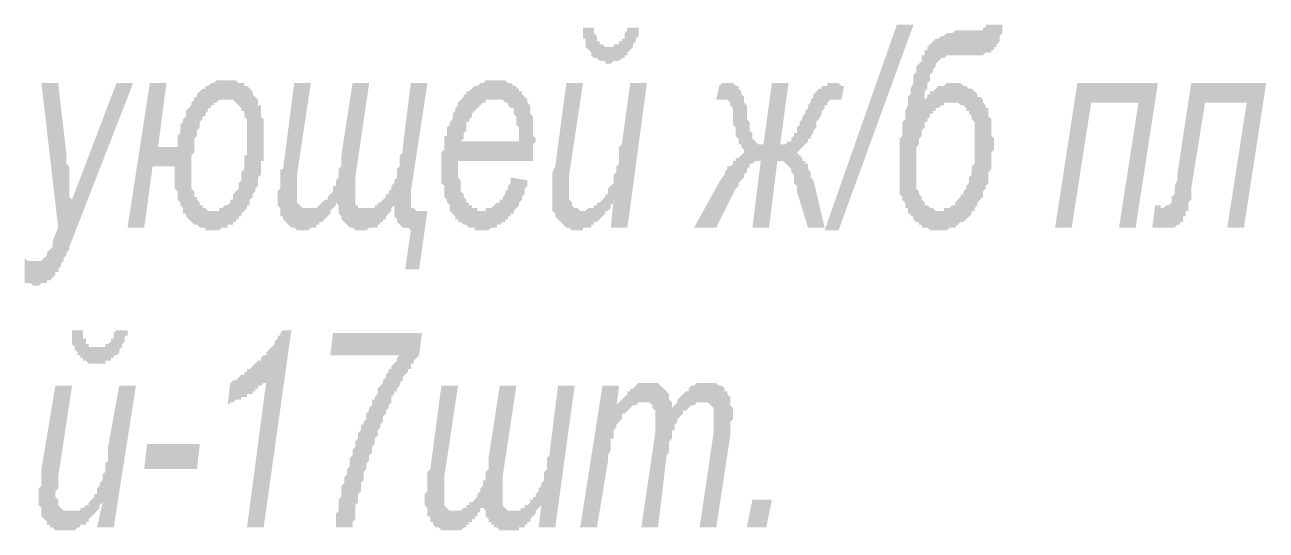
# Model space of a CAD drawing. Header units: millimetres. Extents: x 1372 to 666090, y 1285 to 31551.
# Drawn here: x 518735 to 520600, y 5129 to 5888 of the extents above; entities that cross this region are included whole.
import ezdxf

# ---------------------------------------------------------------- set-up
doc = ezdxf.new("R2010")
doc.units = ezdxf.units.MM
doc.layers.add('PDF _75-АЗ Штамп', color=7, linetype='Continuous')

msp = doc.modelspace()

# ---------------------------------------------------------------- hatches: boundary and pattern name
at = {"layer": 'PDF _75-АЗ Штамп', "transparency": 33554559}
h = msp.add_hatch(color=256, dxfattribs=at)
h.paths.add_polyline_path([(519619.6, 5625.5), (519619.6, 5621.3), (519615.4, 5617.2), (519615.4, 5613), (519611.3, 5608.8), (519607.1, 5608.8), (519607.1, 5604.6), (519602.9, 5600.5), (519602.9, 5600.5), (519598.7, 5596.3), (519598.7, 5596.3), (519594.6, 5592.1), (519590.4, 5592.1), (519590.4, 5588), (519586.2, 5588), (519586.2, 5583.8), (519582.1, 5583.8), (519582.1, 5583.8), (519577.9, 5583.8), (519573.7, 5583.8), (519573.7, 5579.6), (519569.5, 5579.6), (519569.5, 5579.6), (519565.4, 5579.6), (519565.4, 5579.6), (519561.2, 5579.6), (519557, 5579.6), (519557, 5579.6), (519552.9, 5583.8), (519548.7, 5583.8), (519548.7, 5583.8), (519544.5, 5588), (519544.5, 5588), (519540.4, 5592.1), (519540.4, 5592.1), (519536.2, 5596.3), (519536.2, 5596.3), (519532, 5600.5), (519532, 5604.6), (519527.8, 5608.8), (519527.8, 5613), (519527.8, 5613), (519527.8, 5617.2), (519527.8, 5621.3), (519527.8, 5625.5), (519527.8, 5629.7), (519527.8, 5633.8), (519527.8, 5633.8), (519527.8, 5638), (519527.8, 5642.2), (519527.8, 5646.4), (519527.8, 5650.5), (519527.8, 5654.7), (519527.8, 5658.9), (519527.8, 5663), (519527.8, 5667.2), (519532, 5675.5), (519532, 5675.5), (519548.7, 5800.7), (519573.7, 5800.7), (519552.9, 5663), (519552.9, 5658.9), (519552.9, 5654.7), (519552.9, 5650.5), (519552.9, 5646.4), (519552.9, 5642.2), (519552.9, 5638), (519552.9, 5638), (519552.9, 5629.7), (519552.9, 5625.5), (519552.9, 5625.5), (519557, 5621.3), (519557, 5617.2), (519557, 5617.2), (519561.2, 5613), (519561.2, 5613), (519565.4, 5613), (519565.4, 5613), (519569.5, 5608.8), (519573.7, 5608.8), (519573.7, 5608.8), (519577.9, 5608.8), (519582.1, 5613), (519582.1, 5613), (519586.2, 5613), (519590.4, 5613), (519590.4, 5617.2), (519594.6, 5617.2), (519594.6, 5621.3), (519598.7, 5621.3), (519602.9, 5625.5), (519602.9, 5625.5), (519607.1, 5629.7), (519607.1, 5633.8), (519611.3, 5633.8), (519611.3, 5638), (519611.3, 5642.2), (519615.4, 5646.4), (519615.4, 5646.4), (519619.6, 5650.5), (519619.6, 5654.7), (519619.6, 5658.9), (519619.6, 5663), (519623.8, 5667.2), (519623.8, 5667.2), (519623.8, 5671.4), (519623.8, 5675.5), (519623.8, 5675.5), (519627.9, 5679.7), (519627.9, 5683.9), (519627.9, 5688.1), (519627.9, 5692.2), (519627.9, 5696.4), (519627.9, 5704.7), (519632.1, 5708.9), (519644.6, 5800.7), (519669.7, 5800.7), (519640.5, 5583.8), (519615.4, 5583.8)], flags=0)
h.paths.add_polyline_path([(519573.7, 5884.1), (519590.4, 5884.1), (519590.4, 5879.9), (519590.4, 5875.8), (519594.6, 5871.6), (519594.6, 5867.4), (519594.6, 5863.3), (519598.7, 5863.3), (519598.7, 5859.1), (519602.9, 5859.1), (519602.9, 5859.1), (519607.1, 5854.9), (519611.3, 5854.9), (519611.3, 5854.9), (519615.4, 5854.9), (519619.6, 5854.9), (519619.6, 5859.1), (519623.8, 5859.1), (519627.9, 5859.1), (519627.9, 5863.3), (519632.1, 5863.3), (519632.1, 5867.4), (519636.3, 5867.4), (519636.3, 5871.6), (519636.3, 5875.8), (519640.5, 5879.9), (519640.5, 5884.1), (519640.5, 5884.1), (519657.1, 5884.1), (519657.1, 5879.9), (519657.1, 5875.8), (519657.1, 5871.6), (519653, 5867.4), (519653, 5863.3), (519653, 5863.3), (519648.8, 5859.1), (519648.8, 5854.9), (519644.6, 5850.7), (519644.6, 5850.7), (519640.5, 5846.6), (519640.5, 5846.6), (519640.5, 5842.4), (519636.3, 5842.4), (519636.3, 5838.2), (519632.1, 5838.2), (519627.9, 5834.1), (519627.9, 5834.1), (519623.8, 5834.1), (519619.6, 5834.1), (519619.6, 5834.1), (519615.4, 5829.9), (519611.3, 5829.9), (519611.3, 5829.9), (519607.1, 5829.9), (519607.1, 5834.1), (519602.9, 5834.1), (519598.7, 5834.1), (519598.7, 5834.1), (519594.6, 5838.2), (519590.4, 5838.2), (519590.4, 5838.2), (519586.2, 5842.4), (519586.2, 5846.6), (519586.2, 5846.6), (519582.1, 5850.7), (519582.1, 5850.7), (519577.9, 5854.9), (519577.9, 5859.1), (519577.9, 5863.3), (519577.9, 5867.4), (519573.7, 5867.4), (519573.7, 5871.6), (519573.7, 5875.8), (519573.7, 5884.1), (519573.7, 5884.1)], flags=0)
h = msp.add_hatch(color=256, dxfattribs=at)
h.paths.add_polyline_path([(520178.5, 5888.3), (520203.6, 5888.3), (520203.6, 5884.1), (520203.6, 5875.8), (520199.4, 5871.6), (520199.4, 5867.4), (520199.4, 5863.3), (520199.4, 5863.3), (520195.2, 5859.1), (520195.2, 5854.9), (520191.1, 5854.9), (520191.1, 5850.7), (520186.9, 5850.7), (520186.9, 5850.7), (520186.9, 5846.6), (520182.7, 5846.6), (520178.5, 5846.6), (520178.5, 5846.6), (520174.4, 5842.4), (520170.2, 5842.4), (520170.2, 5842.4), (520166, 5842.4), (520161.9, 5842.4), (520157.7, 5842.4), (520132.7, 5842.4), (520128.5, 5842.4), (520128.5, 5842.4), (520124.3, 5842.4), (520120.1, 5842.4), (520120.1, 5842.4), (520116, 5838.2), (520111.8, 5838.2), (520111.8, 5838.2), (520107.6, 5834.1), (520107.6, 5834.1), (520103.5, 5829.9), (520103.5, 5825.7), (520099.3, 5821.5), (520099.3, 5821.5), (520099.3, 5817.4), (520099.3, 5817.4), (520095.1, 5813.2), (520095.1, 5809), (520095.1, 5809), (520095.1, 5804.9), (520090.9, 5800.7), (520090.9, 5796.5), (520090.9, 5792.3), (520086.8, 5788.2), (520086.8, 5779.8), (520086.8, 5775.7), (520082.6, 5775.7), (520086.8, 5775.7), (520090.9, 5779.8), (520090.9, 5784), (520095.1, 5784), (520095.1, 5788.2), (520099.3, 5788.2), (520103.5, 5792.3), (520103.5, 5792.3), (520107.6, 5796.5), (520107.6, 5796.5), (520111.8, 5796.5), (520111.8, 5796.5), (520116, 5796.5), (520120.1, 5800.7), (520124.3, 5800.7), (520124.3, 5800.7), (520128.5, 5800.7), (520128.5, 5800.7), (520132.7, 5800.7), (520132.7, 5800.7), (520136.8, 5800.7), (520141, 5800.7), (520141, 5800.7), (520145.2, 5796.5), (520149.3, 5796.5), (520149.3, 5796.5), (520153.5, 5792.3), (520157.7, 5792.3), (520157.7, 5792.3), (520161.9, 5788.2), (520161.9, 5788.2), (520166, 5784), (520166, 5779.8), (520170.2, 5779.8), (520170.2, 5779.8), (520174.4, 5775.7), (520174.4, 5771.5), (520174.4, 5771.5), (520178.5, 5767.3), (520178.5, 5763.1), (520182.7, 5763.1), (520182.7, 5759), (520182.7, 5754.8), (520182.7, 5750.6), (520186.9, 5746.5), (520186.9, 5742.3), (520186.9, 5738.1), (520186.9, 5733.9), (520186.9, 5729.8), (520186.9, 5725.6), (520186.9, 5721.4), (520191.1, 5717.3), (520191.1, 5713.1), (520191.1, 5708.9), (520191.1, 5704.7), (520191.1, 5700.6), (520186.9, 5696.4), (520186.9, 5692.2), (520186.9, 5688.1), (520186.9, 5688.1), (520186.9, 5683.9), (520186.9, 5679.7), (520186.9, 5675.5), (520186.9, 5671.4), (520182.7, 5667.2), (520182.7, 5663), (520182.7, 5658.9), (520182.7, 5654.7), (520182.7, 5650.5), (520178.5, 5646.4), (520178.5, 5646.4), (520178.5, 5642.2), (520174.4, 5638), (520174.4, 5633.8), (520174.4, 5629.7), (520170.2, 5625.5), (520170.2, 5625.5), (520166, 5621.3), (520166, 5621.3), (520166, 5617.2), (520161.9, 5613), (520161.9, 5608.8), (520157.7, 5608.8), (520157.7, 5604.6), (520153.5, 5600.5), (520153.5, 5600.5), (520149.3, 5596.3), (520149.3, 5596.3), (520145.2, 5592.1), (520145.2, 5592.1), (520141, 5592.1), (520136.8, 5588), (520136.8, 5588), (520132.7, 5583.8), (520132.7, 5583.8), (520128.5, 5583.8), (520124.3, 5583.8), (520124.3, 5583.8), (520120.1, 5579.6), (520116, 5579.6), (520116, 5579.6), (520111.8, 5579.6), (520107.6, 5579.6), (520103.5, 5579.6), (520103.5, 5579.6), (520099.3, 5579.6), (520095.1, 5579.6), (520090.9, 5583.8), (520090.9, 5583.8), (520086.8, 5583.8), (520082.6, 5583.8), (520082.6, 5588), (520078.4, 5588), (520078.4, 5592.1), (520074.3, 5592.1), (520074.3, 5592.1), (520070.1, 5596.3), (520070.1, 5600.5), (520065.9, 5600.5), (520065.9, 5604.6), (520061.7, 5604.6), (520061.7, 5608.8), (520061.7, 5613), (520057.6, 5613), (520057.6, 5617.2), (520057.6, 5621.3), (520053.4, 5625.5), (520053.4, 5629.7), (520053.4, 5629.7), (520049.2, 5633.8), (520049.2, 5638), (520049.2, 5642.2), (520049.2, 5646.4), (520049.2, 5650.5), (520049.2, 5654.7), (520049.2, 5658.9), (520049.2, 5663), (520049.2, 5667.2), (520049.2, 5671.4), (520049.2, 5675.5), (520049.2, 5675.5), (520049.2, 5679.7), (520049.2, 5683.9), (520049.2, 5688.1), (520049.2, 5692.2), (520049.2, 5696.4), (520049.2, 5700.6), (520049.2, 5700.6), (520049.2, 5704.7), (520049.2, 5708.9), (520049.2, 5713.1), (520049.2, 5717.3), (520053.4, 5721.4), (520053.4, 5725.6), (520053.4, 5729.8), (520053.4, 5733.9), (520053.4, 5738.1), (520053.4, 5742.3), (520057.6, 5746.5), (520057.6, 5750.6), (520057.6, 5754.8), (520057.6, 5759), (520061.7, 5767.3), (520061.7, 5771.5), (520061.7, 5775.7), (520061.7, 5779.8), (520065.9, 5784), (520065.9, 5788.2), (520065.9, 5792.3), (520070.1, 5800.7), (520070.1, 5804.9), (520070.1, 5809), (520070.1, 5813.2), (520074.3, 5817.4), (520074.3, 5821.5), (520074.3, 5825.7), (520078.4, 5829.9), (520078.4, 5829.9), (520082.6, 5834.1), (520082.6, 5838.2), (520082.6, 5842.4), (520086.8, 5842.4), (520086.8, 5846.6), (520086.8, 5850.7), (520090.9, 5850.7), (520090.9, 5854.9), (520090.9, 5854.9), (520095.1, 5859.1), (520095.1, 5859.1), (520095.1, 5859.1), (520099.3, 5863.3), (520099.3, 5863.3), (520103.5, 5867.4), (520103.5, 5867.4), (520107.6, 5867.4), (520111.8, 5871.6), (520111.8, 5871.6), (520116, 5871.6), (520120.1, 5875.8), (520120.1, 5875.8), (520124.3, 5875.8), (520128.5, 5875.8), (520128.5, 5875.8), (520132.7, 5879.9), (520136.8, 5879.9), (520141, 5879.9), (520141, 5879.9), (520141, 5879.9), (520166, 5879.9), (520170.2, 5879.9), (520170.2, 5879.9), (520174.4, 5879.9), (520174.4, 5884.1), (520178.5, 5884.1), (520178.5, 5888.3)], flags=0)
h.paths.add_polyline_path([(520161.9, 5713.1), (520161.9, 5717.3), (520161.9, 5721.4), (520161.9, 5725.6), (520161.9, 5729.8), (520161.9, 5733.9), (520161.9, 5738.1), (520161.9, 5742.3), (520157.7, 5746.5), (520157.7, 5746.5), (520157.7, 5750.6), (520153.5, 5754.8), (520153.5, 5754.8), (520153.5, 5759), (520149.3, 5759), (520149.3, 5763.1), (520145.2, 5767.3), (520145.2, 5767.3), (520141, 5767.3), (520136.8, 5771.5), (520136.8, 5771.5), (520132.7, 5771.5), (520128.5, 5771.5), (520128.5, 5771.5), (520124.3, 5771.5), (520124.3, 5771.5), (520120.1, 5771.5), (520116, 5771.5), (520116, 5767.3), (520111.8, 5767.3), (520111.8, 5767.3), (520107.6, 5763.1), (520103.5, 5763.1), (520103.5, 5759), (520099.3, 5759), (520099.3, 5754.8), (520095.1, 5754.8), (520095.1, 5750.6), (520090.9, 5746.5), (520090.9, 5742.3), (520086.8, 5742.3), (520086.8, 5738.1), (520086.8, 5738.1), (520086.8, 5733.9), (520082.6, 5729.8), (520082.6, 5725.6), (520082.6, 5721.4), (520078.4, 5717.3), (520078.4, 5717.3), (520078.4, 5713.1), (520078.4, 5708.9), (520074.3, 5704.7), (520074.3, 5700.6), (520074.3, 5696.4), (520074.3, 5692.2), (520074.3, 5688.1), (520074.3, 5683.9), (520074.3, 5679.7), (520074.3, 5675.5), (520074.3, 5671.4), (520074.3, 5667.2), (520074.3, 5663), (520074.3, 5658.9), (520074.3, 5654.7), (520074.3, 5650.5), (520074.3, 5646.4), (520074.3, 5642.2), (520078.4, 5638), (520078.4, 5638), (520078.4, 5633.8), (520082.6, 5629.7), (520082.6, 5625.5), (520082.6, 5625.5), (520086.8, 5621.3), (520086.8, 5617.2), (520090.9, 5617.2), (520095.1, 5613), (520095.1, 5613), (520099.3, 5613), (520099.3, 5613), (520103.5, 5608.8), (520107.6, 5608.8), (520107.6, 5608.8), (520111.8, 5608.8), (520116, 5608.8), (520116, 5613), (520120.1, 5613), (520120.1, 5613), (520124.3, 5613), (520128.5, 5617.2), (520128.5, 5617.2), (520132.7, 5617.2), (520132.7, 5621.3), (520136.8, 5625.5), (520136.8, 5625.5), (520141, 5629.7), (520141, 5633.8), (520145.2, 5633.8), (520145.2, 5638), (520149.3, 5642.2), (520149.3, 5642.2), (520149.3, 5646.4), (520153.5, 5650.5), (520153.5, 5654.7), (520153.5, 5658.9), (520157.7, 5663), (520157.7, 5667.2), (520157.7, 5671.4), (520157.7, 5675.5), (520161.9, 5679.7), (520161.9, 5683.9), (520161.9, 5688.1), (520161.9, 5688.1), (520161.9, 5692.2), (520161.9, 5696.4), (520161.9, 5700.6), (520161.9, 5704.7), (520161.9, 5708.9), (520161.9, 5713.1)], flags=0)
for points in [[(518735.3, 5500.4), (518735.3, 5537.9), (518739.5, 5533.7), (518743.7, 5533.7), (518743.7, 5533.7), (518747.8, 5533.7), (518752, 5533.7), (518752, 5533.7), (518756.2, 5533.7), (518760.3, 5533.7), (518760.3, 5533.7), (518764.5, 5537.9), (518764.5, 5537.9), (518768.7, 5542.1), (518768.7, 5542.1), (518768.7, 5546.2), (518772.9, 5550.4), (518772.9, 5550.4), (518777, 5554.6), (518777, 5558.8), (518777, 5562.9), (518785.4, 5583.8), (518760.3, 5800.7), (518785.4, 5800.7), (518797.9, 5692.2), (518797.9, 5688.1), (518797.9, 5683.9), (518797.9, 5679.7), (518802.1, 5675.5), (518802.1, 5671.4), (518802.1, 5667.2), (518802.1, 5663), (518802.1, 5658.9), (518802.1, 5654.7), (518802.1, 5650.5), (518802.1, 5646.4), (518802.1, 5642.2), (518802.1, 5638), (518802.1, 5633.8), (518802.1, 5629.7), (518806.2, 5625.5), (518873, 5800.7), (518898, 5800.7), (518802.1, 5554.6), (518802.1, 5550.4), (518797.9, 5546.2), (518797.9, 5542.1), (518793.7, 5537.9), (518793.7, 5533.7), (518789.5, 5529.6), (518789.5, 5529.6), (518789.5, 5525.4), (518785.4, 5521.2), (518785.4, 5517), (518781.2, 5517), (518781.2, 5512.9), (518781.2, 5512.9), (518777, 5508.7), (518777, 5508.7), (518777, 5508.7), (518772.9, 5504.5), (518768.7, 5504.5), (518768.7, 5500.4), (518764.5, 5500.4), (518764.5, 5500.4), (518760.3, 5500.4), (518756.2, 5496.2), (518752, 5496.2), (518752, 5496.2), (518752, 5496.2), (518747.8, 5496.2), (518743.7, 5500.4), (518739.5, 5500.4), (518739.5, 5500.4), (518735.3, 5500.4), (518735.3, 5500.4)], [(519202.5, 5621.3), (519202.5, 5617.2), (519198.3, 5613), (519198.3, 5613), (519194.1, 5608.8), (519194.1, 5604.6), (519190, 5600.5), (519190, 5600.5), (519185.8, 5596.3), (519185.8, 5596.3), (519181.6, 5592.1), (519181.6, 5592.1), (519177.5, 5592.1), (519177.5, 5588), (519173.3, 5588), (519173.3, 5583.8), (519169.1, 5583.8), (519164.9, 5583.8), (519164.9, 5583.8), (519160.8, 5579.6), (519156.6, 5579.6), (519156.6, 5579.6), (519152.4, 5579.6), (519148.3, 5579.6), (519148.3, 5579.6), (519144.1, 5579.6), (519139.9, 5583.8), (519139.9, 5583.8), (519135.7, 5583.8), (519131.6, 5588), (519131.6, 5588), (519127.4, 5592.1), (519127.4, 5592.1), (519123.2, 5596.3), (519123.2, 5600.5), (519119.1, 5600.5), (519119.1, 5604.6), (519119.1, 5608.8), (519119.1, 5613), (519114.9, 5617.2), (519114.9, 5621.3), (519114.9, 5625.5), (519114.9, 5625.5), (519114.9, 5629.7), (519114.9, 5629.7), (519114.9, 5633.8), (519114.9, 5638), (519119.1, 5642.2), (519119.1, 5646.4), (519119.1, 5650.5), (519119.1, 5654.7), (519119.1, 5658.9), (519119.1, 5663), (519119.1, 5671.4), (519123.2, 5671.4), (519139.9, 5800.7), (519164.9, 5800.7), (519144.1, 5663), (519144.1, 5658.9), (519144.1, 5654.7), (519144.1, 5646.4), (519144.1, 5642.2), (519144.1, 5642.2), (519144.1, 5638), (519144.1, 5633.8), (519144.1, 5629.7), (519144.1, 5625.5), (519144.1, 5621.3), (519144.1, 5621.3), (519148.3, 5617.2), (519148.3, 5617.2), (519152.4, 5613), (519152.4, 5613), (519156.6, 5613), (519160.8, 5613), (519160.8, 5613), (519164.9, 5613), (519169.1, 5613), (519169.1, 5613), (519173.3, 5613), (519177.5, 5617.2), (519177.5, 5617.2), (519181.6, 5621.3), (519181.6, 5621.3), (519185.8, 5625.5), (519190, 5625.5), (519190, 5629.7), (519194.1, 5633.8), (519194.1, 5633.8), (519198.3, 5638), (519198.3, 5642.2), (519198.3, 5646.4), (519202.5, 5646.4), (519202.5, 5650.5), (519202.5, 5654.7), (519202.5, 5654.7), (519206.7, 5658.9), (519206.7, 5663), (519206.7, 5667.2), (519206.7, 5671.4), (519210.8, 5675.5), (519210.8, 5679.7), (519210.8, 5683.9), (519210.8, 5688.1), (519210.8, 5692.2), (519227.5, 5800.7), (519252.5, 5800.7), (519231.7, 5658.9), (519231.7, 5654.7), (519231.7, 5650.5), (519231.7, 5646.4), (519231.7, 5642.2), (519231.7, 5638), (519231.7, 5633.8), (519231.7, 5633.8), (519231.7, 5629.7), (519231.7, 5625.5), (519231.7, 5621.3), (519231.7, 5617.2), (519235.9, 5617.2), (519235.9, 5613), (519240, 5613), (519240, 5613), (519244.2, 5613), (519244.2, 5613), (519248.4, 5613), (519252.5, 5613), (519252.5, 5613), (519256.7, 5613), (519260.9, 5613), (519260.9, 5617.2), (519265.1, 5617.2), (519265.1, 5621.3), (519269.2, 5621.3), (519273.4, 5625.5), (519273.4, 5625.5), (519277.6, 5629.7), (519277.6, 5633.8), (519277.6, 5633.8), (519281.7, 5633.8), (519281.7, 5638), (519285.9, 5642.2), (519285.9, 5642.2), (519285.9, 5646.4), (519290.1, 5650.5), (519290.1, 5650.5), (519290.1, 5654.7), (519294.3, 5658.9), (519294.3, 5663), (519294.3, 5667.2), (519294.3, 5671.4), (519298.4, 5675.5), (519298.4, 5679.7), (519298.4, 5683.9), (519298.4, 5688.1), (519298.4, 5692.2), (519302.6, 5696.4), (519302.6, 5700.6), (519302.6, 5700.6), (519315.1, 5800.7), (519340.1, 5800.7), (519315.1, 5638), (519315.1, 5633.8), (519315.1, 5629.7), (519315.1, 5625.5), (519315.1, 5621.3), (519315.1, 5617.2), (519315.1, 5613), (519319.3, 5613), (519319.3, 5613), (519323.4, 5608.8), (519323.4, 5608.8), (519340.1, 5608.8), (519327.6, 5521.2), (519306.8, 5521.2), (519315.1, 5579.6), (519315.1, 5579.6), (519310.9, 5583.8), (519306.8, 5583.8), (519302.6, 5583.8), (519302.6, 5583.8), (519298.4, 5588), (519298.4, 5588), (519294.3, 5592.1), (519294.3, 5592.1), (519294.3, 5596.3), (519294.3, 5596.3), (519290.1, 5600.5), (519290.1, 5604.6), (519290.1, 5608.8), (519290.1, 5613), (519290.1, 5617.2), (519290.1, 5621.3), (519290.1, 5617.2), (519285.9, 5613), (519285.9, 5608.8), (519281.7, 5604.6), (519277.6, 5600.5), (519277.6, 5596.3), (519273.4, 5596.3), (519273.4, 5592.1), (519269.2, 5592.1), (519269.2, 5588), (519265.1, 5588), (519265.1, 5588), (519265.1, 5583.8), (519260.9, 5583.8), (519260.9, 5583.8), (519256.7, 5583.8), (519252.5, 5583.8), (519248.4, 5579.6), (519248.4, 5579.6), (519244.2, 5579.6), (519240, 5579.6), (519240, 5579.6), (519240, 5579.6), (519235.9, 5579.6), (519231.7, 5579.6), (519231.7, 5579.6), (519227.5, 5583.8), (519223.3, 5583.8), (519223.3, 5583.8), (519219.2, 5588), (519219.2, 5588), (519215, 5592.1), (519215, 5592.1), (519210.8, 5596.3), (519210.8, 5600.5), (519210.8, 5600.5), (519206.7, 5604.6), (519206.7, 5608.8), (519206.7, 5613), (519206.7, 5617.2), (519202.5, 5621.3), (519202.5, 5621.3)], [(519857.4, 5800.7), (519882.4, 5800.7), (519869.9, 5708.9), (519874, 5708.9), (519874, 5708.9), (519878.2, 5708.9), (519878.2, 5708.9), (519882.4, 5713.1), (519886.6, 5713.1), (519886.6, 5717.3), (519886.6, 5717.3), (519890.7, 5721.4), (519890.7, 5721.4), (519890.7, 5725.6), (519894.9, 5725.6), (519894.9, 5729.8), (519894.9, 5733.9), (519899.1, 5738.1), (519899.1, 5742.3), (519903.2, 5746.5), (519903.2, 5750.6), (519907.4, 5754.8), (519907.4, 5759), (519911.6, 5763.1), (519911.6, 5767.3), (519915.8, 5771.5), (519915.8, 5775.7), (519919.9, 5779.8), (519919.9, 5779.8), (519919.9, 5784), (519924.1, 5788.2), (519924.1, 5788.2), (519928.3, 5792.3), (519928.3, 5792.3), (519928.3, 5792.3), (519932.4, 5792.3), (519932.4, 5796.5), (519936.6, 5796.5), (519940.8, 5796.5), (519940.8, 5800.7), (519945, 5800.7), (519949.1, 5800.7), (519949.1, 5800.7), (519953.3, 5800.7), (519953.3, 5800.7), (519957.5, 5800.7), (519961.6, 5796.5), (519965.8, 5796.5), (519965.8, 5796.5), (519961.6, 5775.7), (519957.5, 5775.7), (519953.3, 5775.7), (519953.3, 5775.7), (519949.1, 5775.7), (519949.1, 5775.7), (519945, 5775.7), (519945, 5775.7), (519940.8, 5771.5), (519940.8, 5771.5), (519940.8, 5767.3), (519936.6, 5767.3), (519936.6, 5763.1), (519932.4, 5759), (519932.4, 5759), (519932.4, 5754.8), (519928.3, 5746.5), (519928.3, 5746.5), (519924.1, 5742.3), (519924.1, 5738.1), (519924.1, 5733.9), (519919.9, 5729.8), (519919.9, 5725.6), (519915.8, 5721.4), (519915.8, 5717.3), (519911.6, 5717.3), (519911.6, 5713.1), (519907.4, 5708.9), (519907.4, 5708.9), (519903.2, 5704.7), (519903.2, 5704.7), (519899.1, 5700.6), (519899.1, 5700.6), (519894.9, 5696.4), (519894.9, 5696.4), (519890.7, 5696.4), (519894.9, 5696.4), (519899.1, 5692.2), (519899.1, 5692.2), (519903.2, 5688.1), (519903.2, 5683.9), (519907.4, 5683.9), (519907.4, 5683.9), (519907.4, 5679.7), (519911.6, 5679.7), (519911.6, 5675.5), (519911.6, 5671.4), (519915.8, 5667.2), (519915.8, 5663), (519915.8, 5658.9), (519919.9, 5654.7), (519936.6, 5583.8), (519911.6, 5583.8), (519894.9, 5638), (519894.9, 5646.4), (519890.7, 5650.5), (519890.7, 5654.7), (519890.7, 5658.9), (519890.7, 5663), (519886.6, 5667.2), (519886.6, 5667.2), (519886.6, 5671.4), (519882.4, 5675.5), (519882.4, 5675.5), (519882.4, 5675.5), (519878.2, 5679.7), (519878.2, 5679.7), (519874, 5683.9), (519869.9, 5683.9), (519869.9, 5683.9), (519865.7, 5683.9), (519853.2, 5583.8), (519828.2, 5583.8), (519840.7, 5683.9), (519840.7, 5683.9), (519836.5, 5683.9), (519832.3, 5683.9), (519832.3, 5683.9), (519828.2, 5679.7), (519828.2, 5679.7), (519824, 5679.7), (519824, 5675.5), (519824, 5675.5), (519819.8, 5671.4), (519819.8, 5671.4), (519819.8, 5667.2), (519815.6, 5663), (519815.6, 5658.9), (519811.5, 5654.7), (519807.3, 5650.5), (519807.3, 5646.4), (519803.1, 5642.2), (519773.9, 5583.8), (519740.6, 5583.8), (519782.3, 5658.9), (519782.3, 5658.9), (519786.5, 5663), (519786.5, 5667.2), (519790.6, 5671.4), (519790.6, 5675.5), (519794.8, 5675.5), (519799, 5679.7), (519799, 5683.9), (519803.1, 5683.9), (519803.1, 5688.1), (519807.3, 5688.1), (519807.3, 5688.1), (519811.5, 5692.2), (519811.5, 5692.2), (519815.6, 5696.4), (519819.8, 5696.4), (519819.8, 5696.4), (519815.6, 5696.4), (519815.6, 5700.6), (519811.5, 5704.7), (519811.5, 5708.9), (519807.3, 5708.9), (519807.3, 5713.1), (519807.3, 5713.1), (519807.3, 5717.3), (519803.1, 5721.4), (519803.1, 5721.4), (519803.1, 5725.6), (519803.1, 5729.8), (519803.1, 5733.9), (519799, 5738.1), (519799, 5742.3), (519799, 5750.6), (519799, 5754.8), (519799, 5759), (519799, 5763.1), (519794.8, 5767.3), (519794.8, 5771.5), (519794.8, 5771.5), (519790.6, 5775.7), (519790.6, 5775.7), (519786.5, 5775.7), (519786.5, 5775.7), (519782.3, 5775.7), (519778.1, 5775.7), (519773.9, 5775.7), (519778.1, 5796.5), (519782.3, 5800.7), (519782.3, 5800.7), (519786.5, 5800.7), (519790.6, 5800.7), (519790.6, 5800.7), (519794.8, 5800.7), (519799, 5800.7), (519799, 5800.7), (519803.1, 5796.5), (519807.3, 5796.5), (519807.3, 5792.3), (519807.3, 5792.3), (519811.5, 5788.2), (519811.5, 5788.2), (519811.5, 5784), (519815.6, 5779.8), (519815.6, 5779.8), (519815.6, 5775.7), (519815.6, 5771.5), (519819.8, 5767.3), (519819.8, 5763.1), (519819.8, 5754.8), (519819.8, 5750.6), (519819.8, 5746.5), (519824, 5742.3), (519824, 5738.1), (519824, 5733.9), (519824, 5729.8), (519828.2, 5725.6), (519828.2, 5721.4), (519828.2, 5717.3), (519828.2, 5717.3), (519828.2, 5717.3), (519832.3, 5713.1), (519832.3, 5713.1), (519836.5, 5708.9), (519836.5, 5708.9), (519840.7, 5708.9), (519844.8, 5708.9), (519844.8, 5708.9)], [(520316.2, 5800.7), (520437.2, 5800.7), (520403.8, 5583.8), (520378.8, 5583.8), (520408, 5771.5), (520337, 5771.5), (520307.8, 5583.8), (520282.8, 5583.8)], [(520487.2, 5800.7), (520599.8, 5800.7), (520566.5, 5583.8), (520541.4, 5583.8), (520570.6, 5771.5), (520508.1, 5771.5), (520487.2, 5642.2), (520487.2, 5638), (520487.2, 5629.7), (520487.2, 5625.5), (520483, 5621.3), (520483, 5617.2), (520483, 5613), (520483, 5608.8), (520478.9, 5608.8), (520478.9, 5604.6), (520478.9, 5600.5), (520474.7, 5600.5), (520474.7, 5596.3), (520474.7, 5596.3), (520474.7, 5592.1), (520470.5, 5592.1), (520470.5, 5588), (520466.4, 5588), (520462.2, 5583.8), (520462.2, 5583.8), (520458, 5583.8), (520453.8, 5583.8), (520453.8, 5583.8), (520449.7, 5583.8), (520449.7, 5583.8), (520445.5, 5583.8), (520445.5, 5583.8), (520441.3, 5583.8), (520437.2, 5583.8), (520437.2, 5583.8), (520433, 5583.8), (520428.8, 5583.8), (520433, 5617.2), (520437.2, 5617.2), (520441.3, 5617.2), (520441.3, 5613), (520445.5, 5613), (520449.7, 5617.2), (520449.7, 5617.2), (520453.8, 5617.2), (520453.8, 5617.2), (520458, 5621.3), (520458, 5621.3), (520458, 5625.5), (520458, 5625.5), (520458, 5629.7), (520458, 5629.7), (520462.2, 5633.8), (520462.2, 5638), (520462.2, 5642.2), (520462.2, 5646.4), (520466.4, 5654.7), (520466.4, 5658.9), (520466.4, 5663)], [(519069, 5133.3), (519098.2, 5354.4), (519098.2, 5354.4), (519098.2, 5350.2), (519094, 5350.2), (519094, 5350.2), (519089.9, 5346), (519085.7, 5346), (519085.7, 5341.9), (519081.5, 5341.9), (519081.5, 5337.7), (519077.4, 5337.7), (519077.4, 5333.5), (519073.2, 5333.5), (519069, 5333.5), (519069, 5329.3), (519064.8, 5329.3), (519060.7, 5329.3), (519060.7, 5325.2), (519056.5, 5325.2), (519052.3, 5325.2), (519048.2, 5321), (519048.2, 5321), (519044, 5321), (519039.8, 5316.8), (519044, 5350.2), (519048.2, 5354.4), (519048.2, 5354.4), (519052.3, 5354.4), (519056.5, 5358.5), (519056.5, 5358.5), (519060.7, 5362.7), (519064.8, 5362.7), (519064.8, 5366.9), (519069, 5366.9), (519069, 5371.1), (519073.2, 5371.1), (519077.4, 5375.2), (519077.4, 5375.2), (519081.5, 5379.4), (519081.5, 5379.4), (519085.7, 5383.6), (519089.9, 5383.6), (519089.9, 5387.7), (519094, 5391.9), (519098.2, 5391.9), (519098.2, 5396.1), (519102.4, 5400.3), (519102.4, 5400.3), (519106.5, 5404.4), (519106.5, 5404.4), (519110.7, 5408.6), (519110.7, 5408.6), (519110.7, 5408.6), (519110.7, 5412.8), (519114.9, 5416.9), (519114.9, 5421.1), (519119.1, 5421.1), (519119.1, 5425.3), (519123.2, 5429.5), (519123.2, 5429.5), (519135.7, 5429.5), (519094, 5133.3)], [(519202.5, 5133.3), (519202.5, 5133.3), (519202.5, 5137.5), (519202.5, 5141.6), (519202.5, 5145.8), (519202.5, 5150), (519202.5, 5154.2), (519206.7, 5158.3), (519206.7, 5162.5), (519206.7, 5166.7), (519206.7, 5166.7), (519206.7, 5170.8), (519206.7, 5175), (519210.8, 5179.2), (519210.8, 5183.4), (519210.8, 5191.7), (519210.8, 5195.9), (519215, 5200), (519215, 5204.2), (519215, 5204.2), (519215, 5208.4), (519219.2, 5212.5), (519219.2, 5216.7), (519219.2, 5220.9), (519219.2, 5220.9), (519223.3, 5225.1), (519223.3, 5229.2), (519223.3, 5233.4), (519223.3, 5237.6), (519227.5, 5241.7), (519227.5, 5245.9), (519227.5, 5250.1), (519231.7, 5254.3), (519231.7, 5254.3), (519231.7, 5258.4), (519231.7, 5262.6), (519235.9, 5266.8), (519235.9, 5270.9), (519235.9, 5275.1), (519240, 5279.3), (519240, 5283.5), (519240, 5287.6), (519244.2, 5287.6), (519244.2, 5291.8), (519248.4, 5296), (519248.4, 5300.1), (519248.4, 5304.3), (519248.4, 5304.3), (519252.5, 5308.5), (519252.5, 5312.7), (519256.7, 5316.8), (519256.7, 5321), (519256.7, 5325.2), (519260.9, 5325.2), (519260.9, 5329.3), (519265.1, 5333.5), (519265.1, 5337.7), (519265.1, 5341.9), (519269.2, 5346), (519269.2, 5346), (519273.4, 5350.2), (519273.4, 5354.4), (519277.6, 5358.5), (519277.6, 5358.5), (519277.6, 5362.7), (519281.7, 5366.9), (519281.7, 5371.1), (519285.9, 5371.1), (519285.9, 5375.2), (519290.1, 5379.4), (519290.1, 5379.4), (519294.3, 5383.6), (519294.3, 5387.7), (519294.3, 5387.7), (519298.4, 5391.9), (519194.1, 5391.9), (519198.3, 5425.3), (519331.8, 5425.3), (519327.6, 5391.9), (519323.4, 5387.7), (519323.4, 5387.7), (519319.3, 5383.6), (519319.3, 5379.4), (519315.1, 5379.4), (519315.1, 5375.2), (519315.1, 5371.1), (519310.9, 5371.1), (519310.9, 5366.9), (519306.8, 5362.7), (519306.8, 5362.7), (519302.6, 5358.5), (519302.6, 5354.4), (519298.4, 5350.2), (519298.4, 5350.2), (519298.4, 5346), (519294.3, 5341.9), (519294.3, 5337.7), (519290.1, 5337.7), (519290.1, 5333.5), (519285.9, 5329.3), (519285.9, 5325.2), (519285.9, 5321), (519281.7, 5316.8), (519281.7, 5316.8), (519281.7, 5312.7), (519277.6, 5308.5), (519277.6, 5304.3), (519273.4, 5300.1), (519273.4, 5296), (519273.4, 5291.8), (519269.2, 5287.6), (519269.2, 5283.5), (519269.2, 5283.5), (519265.1, 5279.3), (519265.1, 5275.1), (519265.1, 5270.9), (519260.9, 5266.8), (519260.9, 5262.6), (519260.9, 5258.4), (519256.7, 5254.3), (519256.7, 5250.1), (519256.7, 5245.9), (519252.5, 5241.7), (519252.5, 5237.6), (519252.5, 5233.4), (519248.4, 5229.2), (519248.4, 5229.2), (519248.4, 5225.1), (519248.4, 5220.9), (519244.2, 5216.7), (519244.2, 5212.5), (519244.2, 5208.4), (519244.2, 5204.2), (519240, 5200), (519240, 5195.9), (519240, 5191.7), (519240, 5187.5), (519235.9, 5183.4), (519235.9, 5179.2), (519235.9, 5179.2), (519235.9, 5175), (519235.9, 5170.8), (519231.7, 5166.7), (519231.7, 5162.5), (519231.7, 5158.3), (519231.7, 5154.2), (519231.7, 5150), (519231.7, 5145.8), (519227.5, 5141.6), (519227.5, 5141.6), (519227.5, 5137.5), (519227.5, 5133.3), (519227.5, 5133.3)], [(519361, 5346), (519386, 5346), (519365.2, 5208.4), (519365.2, 5204.2), (519365.2, 5200), (519365.2, 5195.9), (519365.2, 5191.7), (519365.2, 5187.5), (519365.2, 5183.4), (519365.2, 5183.4), (519365.2, 5175), (519365.2, 5170.8), (519365.2, 5170.8), (519365.2, 5166.7), (519369.3, 5162.5), (519369.3, 5162.5), (519373.5, 5158.3), (519373.5, 5158.3), (519377.7, 5158.3), (519381.8, 5158.3), (519381.8, 5158.3), (519386, 5158.3), (519390.2, 5158.3), (519390.2, 5158.3), (519394.4, 5162.5), (519398.5, 5162.5), (519398.5, 5166.7), (519402.7, 5166.7), (519402.7, 5170.8), (519406.9, 5170.8), (519411, 5175), (519411, 5175), (519415.2, 5179.2), (519415.2, 5183.4), (519419.4, 5187.5), (519419.4, 5187.5), (519419.4, 5191.7), (519423.6, 5195.9), (519423.6, 5195.9), (519423.6, 5200), (519423.6, 5204.2), (519427.7, 5204.2), (519427.7, 5208.4), (519427.7, 5212.5), (519427.7, 5216.7), (519431.9, 5220.9), (519431.9, 5225.1), (519431.9, 5229.2), (519431.9, 5237.6), (519431.9, 5237.6), (519448.6, 5346), (519473.6, 5346), (519452.8, 5208.4), (519452.8, 5200), (519452.8, 5195.9), (519452.8, 5191.7), (519452.8, 5187.5), (519452.8, 5183.4), (519452.8, 5183.4), (519452.8, 5183.4), (519452.8, 5175), (519452.8, 5170.8), (519452.8, 5170.8), (519452.8, 5166.7), (519456.9, 5162.5), (519456.9, 5162.5), (519461.1, 5158.3), (519461.1, 5158.3), (519465.3, 5158.3), (519465.3, 5158.3), (519469.4, 5158.3), (519473.6, 5158.3), (519473.6, 5158.3), (519477.8, 5158.3), (519482, 5162.5), (519482, 5162.5), (519486.1, 5162.5), (519486.1, 5166.7), (519490.3, 5166.7), (519494.5, 5170.8), (519494.5, 5175), (519498.6, 5175), (519498.6, 5179.2), (519502.8, 5179.2), (519502.8, 5183.4), (519507, 5187.5), (519507, 5187.5), (519507, 5191.7), (519511.2, 5195.9), (519511.2, 5200), (519511.2, 5200), (519515.3, 5204.2), (519515.3, 5208.4), (519515.3, 5212.5), (519515.3, 5216.7), (519519.5, 5220.9), (519519.5, 5225.1), (519519.5, 5229.2), (519519.5, 5233.4), (519519.5, 5237.6), (519523.7, 5241.7), (519523.7, 5245.9), (519523.7, 5245.9), (519536.2, 5346), (519561.2, 5346), (519532, 5133.3), (519507, 5133.3), (519511.2, 5166.7), (519507, 5162.5), (519507, 5162.5), (519502.8, 5158.3), (519502.8, 5154.2), (519498.6, 5150), (519498.6, 5150), (519494.5, 5145.8), (519494.5, 5141.6), (519490.3, 5141.6), (519490.3, 5137.5), (519486.1, 5137.5), (519486.1, 5133.3), (519482, 5133.3), (519477.8, 5133.3), (519477.8, 5129.1), (519473.6, 5129.1), (519473.6, 5129.1), (519469.4, 5129.1), (519465.3, 5129.1), (519465.3, 5129.1), (519461.1, 5129.1), (519461.1, 5129.1), (519456.9, 5129.1), (519456.9, 5129.1), (519452.8, 5129.1), (519448.6, 5129.1), (519448.6, 5129.1), (519444.4, 5133.3), (519440.2, 5133.3), (519440.2, 5137.5), (519436.1, 5137.5), (519436.1, 5141.6), (519431.9, 5141.6), (519431.9, 5145.8), (519427.7, 5150), (519427.7, 5154.2), (519427.7, 5158.3), (519427.7, 5158.3), (519423.6, 5162.5), (519423.6, 5166.7), (519423.6, 5166.7), (519423.6, 5162.5), (519419.4, 5162.5), (519419.4, 5158.3), (519415.2, 5154.2), (519415.2, 5150), (519411, 5150), (519411, 5145.8), (519406.9, 5145.8), (519406.9, 5141.6), (519402.7, 5141.6), (519402.7, 5137.5), (519398.5, 5137.5), (519398.5, 5133.3), (519394.4, 5133.3), (519394.4, 5133.3), (519390.2, 5129.1), (519386, 5129.1), (519386, 5129.1), (519381.8, 5129.1), (519377.7, 5129.1), (519377.7, 5129.1), (519373.5, 5129.1), (519369.3, 5129.1), (519369.3, 5129.1), (519365.2, 5129.1), (519361, 5129.1), (519361, 5129.1), (519356.8, 5133.3), (519352.6, 5133.3), (519352.6, 5133.3), (519348.5, 5137.5), (519348.5, 5141.6), (519344.3, 5141.6), (519344.3, 5145.8), (519344.3, 5150), (519340.1, 5150), (519340.1, 5154.2), (519340.1, 5158.3), (519340.1, 5162.5), (519336, 5166.7), (519336, 5170.8), (519336, 5170.8), (519336, 5175), (519336, 5179.2), (519336, 5183.4), (519336, 5183.4), (519340.1, 5187.5), (519340.1, 5191.7), (519340.1, 5195.9), (519340.1, 5200), (519340.1, 5204.2), (519340.1, 5212.5), (519340.1, 5216.7), (519344.3, 5220.9)], [(519569.5, 5133.3), (519602.9, 5346), (519627.9, 5346), (519623.8, 5312.7), (519623.8, 5316.8), (519627.9, 5321), (519627.9, 5321), (519632.1, 5325.2), (519636.3, 5329.3), (519636.3, 5329.3), (519640.5, 5333.5), (519640.5, 5337.7), (519644.6, 5337.7), (519644.6, 5341.9), (519648.8, 5341.9), (519648.8, 5341.9), (519653, 5346), (519653, 5346), (519657.1, 5350.2), (519657.1, 5350.2), (519661.3, 5350.2), (519665.5, 5350.2), (519665.5, 5350.2), (519669.7, 5350.2), (519673.8, 5350.2), (519678, 5350.2), (519678, 5350.2), (519682.2, 5350.2), (519686.3, 5350.2), (519686.3, 5350.2), (519690.5, 5346), (519690.5, 5346), (519694.7, 5341.9), (519694.7, 5341.9), (519698.9, 5337.7), (519698.9, 5337.7), (519703, 5333.5), (519703, 5329.3), (519703, 5325.2), (519707.2, 5321), (519707.2, 5316.8), (519707.2, 5312.7), (519707.2, 5312.7), (519711.4, 5316.8), (519711.4, 5316.8), (519715.5, 5321), (519715.5, 5325.2), (519719.7, 5329.3), (519719.7, 5329.3), (519723.9, 5333.5), (519723.9, 5333.5), (519728.1, 5337.7), (519732.2, 5337.7), (519732.2, 5341.9), (519732.2, 5341.9), (519736.4, 5346), (519736.4, 5346), (519740.6, 5346), (519744.7, 5350.2), (519744.7, 5350.2), (519748.9, 5350.2), (519753.1, 5350.2), (519753.1, 5350.2), (519757.3, 5350.2), (519761.4, 5350.2), (519761.4, 5350.2), (519765.6, 5350.2), (519769.8, 5350.2), (519773.9, 5350.2), (519773.9, 5350.2), (519778.1, 5346), (519782.3, 5346), (519782.3, 5346), (519786.5, 5341.9), (519786.5, 5341.9), (519786.5, 5337.7), (519790.6, 5337.7), (519790.6, 5333.5), (519794.8, 5329.3), (519794.8, 5325.2), (519794.8, 5325.2), (519794.8, 5321), (519794.8, 5316.8), (519799, 5312.7), (519799, 5308.5), (519799, 5304.3), (519799, 5300.1), (519799, 5296), (519799, 5296), (519794.8, 5291.8), (519794.8, 5287.6), (519794.8, 5279.3), (519794.8, 5275.1), (519794.8, 5270.9), (519794.8, 5270.9), (519773.9, 5133.3), (519748.9, 5133.3), (519769.8, 5275.1), (519769.8, 5279.3), (519769.8, 5283.5), (519769.8, 5287.6), (519769.8, 5291.8), (519769.8, 5296), (519769.8, 5300.1), (519769.8, 5300.1), (519769.8, 5304.3), (519769.8, 5308.5), (519769.8, 5312.7), (519769.8, 5312.7), (519765.6, 5316.8), (519765.6, 5316.8), (519761.4, 5321), (519761.4, 5321), (519757.3, 5321), (519753.1, 5321), (519753.1, 5321), (519753.1, 5321), (519748.9, 5321), (519744.7, 5321), (519744.7, 5321), (519740.6, 5316.8), (519736.4, 5316.8), (519736.4, 5316.8), (519732.2, 5312.7), (519732.2, 5312.7), (519728.1, 5308.5), (519723.9, 5308.5), (519723.9, 5304.3), (519719.7, 5300.1), (519719.7, 5300.1), (519715.5, 5296), (519715.5, 5291.8), (519715.5, 5291.8), (519711.4, 5287.6), (519711.4, 5287.6), (519711.4, 5283.5), (519711.4, 5279.3), (519707.2, 5279.3), (519707.2, 5275.1), (519707.2, 5270.9), (519707.2, 5266.8), (519703, 5262.6), (519703, 5258.4), (519703, 5254.3), (519703, 5250.1), (519703, 5245.9), (519698.9, 5241.7), (519698.9, 5237.6), (519686.3, 5133.3), (519661.3, 5133.3), (519682.2, 5275.1), (519682.2, 5283.5), (519682.2, 5287.6), (519682.2, 5291.8), (519682.2, 5296), (519682.2, 5296), (519682.2, 5300.1), (519682.2, 5304.3), (519682.2, 5308.5), (519682.2, 5308.5), (519678, 5312.7), (519678, 5316.8), (519678, 5316.8), (519673.8, 5321), (519669.7, 5321), (519669.7, 5321), (519665.5, 5321), (519665.5, 5321), (519661.3, 5321), (519657.1, 5321), (519657.1, 5321), (519653, 5316.8), (519648.8, 5316.8), (519648.8, 5316.8), (519644.6, 5312.7), (519644.6, 5312.7), (519640.5, 5308.5), (519640.5, 5308.5), (519636.3, 5304.3), (519632.1, 5304.3), (519632.1, 5300.1), (519632.1, 5296), (519627.9, 5291.8), (519627.9, 5291.8), (519623.8, 5287.6), (519623.8, 5283.5), (519623.8, 5283.5), (519619.6, 5279.3), (519619.6, 5275.1), (519619.6, 5270.9), (519619.6, 5266.8), (519615.4, 5266.8), (519615.4, 5262.6), (519615.4, 5258.4), (519615.4, 5254.3), (519615.4, 5250.1), (519611.3, 5241.7), (519611.3, 5237.6), (519611.3, 5233.4), (519611.3, 5233.4), (519594.6, 5133.3)]]:
    msp.add_hatch(color=256, dxfattribs=at).paths.add_polyline_path(points)
h = msp.add_hatch(color=256, dxfattribs=at)
h.paths.add_polyline_path([(518923, 5800.7), (518948, 5800.7), (518935.5, 5704.7), (518964.7, 5704.7), (518964.7, 5708.9), (518964.7, 5713.1), (518964.7, 5717.3), (518964.7, 5721.4), (518968.9, 5725.6), (518968.9, 5729.8), (518968.9, 5733.9), (518968.9, 5738.1), (518973.1, 5742.3), (518973.1, 5746.5), (518973.1, 5746.5), (518977.2, 5750.6), (518977.2, 5754.8), (518977.2, 5759), (518981.4, 5763.1), (518981.4, 5763.1), (518985.6, 5767.3), (518985.6, 5771.5), (518989.8, 5775.7), (518989.8, 5775.7), (518989.8, 5779.8), (518993.9, 5779.8), (518993.9, 5784), (518998.1, 5788.2), (518998.1, 5788.2), (519002.3, 5792.3), (519006.4, 5792.3), (519006.4, 5796.5), (519010.6, 5796.5), (519010.6, 5796.5), (519014.8, 5800.7), (519019, 5800.7), (519019, 5800.7), (519023.1, 5804.9), (519027.3, 5804.9), (519027.3, 5804.9), (519031.5, 5804.9), (519035.6, 5804.9), (519035.6, 5804.9), (519039.8, 5804.9), (519039.8, 5804.9), (519044, 5804.9), (519048.2, 5804.9), (519052.3, 5804.9), (519052.3, 5804.9), (519056.5, 5800.7), (519060.7, 5800.7), (519060.7, 5800.7), (519064.8, 5800.7), (519064.8, 5796.5), (519069, 5796.5), (519073.2, 5792.3), (519073.2, 5792.3), (519077.4, 5788.2), (519077.4, 5788.2), (519077.4, 5784), (519081.5, 5779.8), (519081.5, 5779.8), (519085.7, 5775.7), (519085.7, 5771.5), (519085.7, 5767.3), (519089.9, 5767.3), (519089.9, 5763.1), (519089.9, 5759), (519089.9, 5754.8), (519089.9, 5750.6), (519094, 5746.5), (519094, 5742.3), (519094, 5738.1), (519094, 5733.9), (519094, 5729.8), (519094, 5725.6), (519094, 5721.4), (519094, 5717.3), (519094, 5713.1), (519094, 5708.9), (519094, 5704.7), (519094, 5700.6), (519094, 5696.4), (519094, 5692.2), (519094, 5688.1), (519094, 5683.9), (519089.9, 5683.9), (519089.9, 5679.7), (519089.9, 5675.5), (519089.9, 5671.4), (519089.9, 5667.2), (519089.9, 5663), (519085.7, 5658.9), (519085.7, 5654.7), (519085.7, 5650.5), (519085.7, 5646.4), (519081.5, 5642.2), (519081.5, 5642.2), (519081.5, 5638), (519077.4, 5633.8), (519077.4, 5629.7), (519073.2, 5625.5), (519073.2, 5621.3), (519073.2, 5621.3), (519073.2, 5617.2), (519069, 5617.2), (519069, 5613), (519064.8, 5608.8), (519064.8, 5608.8), (519060.7, 5604.6), (519060.7, 5600.5), (519056.5, 5600.5), (519056.5, 5596.3), (519052.3, 5596.3), (519052.3, 5592.1), (519048.2, 5592.1), (519048.2, 5588), (519044, 5588), (519039.8, 5588), (519039.8, 5583.8), (519035.6, 5583.8), (519031.5, 5583.8), (519031.5, 5583.8), (519027.3, 5579.6), (519023.1, 5579.6), (519023.1, 5579.6), (519019, 5579.6), (519014.8, 5579.6), (519014.8, 5579.6), (519010.6, 5579.6), (519006.4, 5579.6), (519006.4, 5583.8), (519002.3, 5583.8), (518998.1, 5583.8), (518998.1, 5583.8), (518993.9, 5588), (518989.8, 5588), (518989.8, 5588), (518985.6, 5592.1), (518985.6, 5592.1), (518981.4, 5596.3), (518981.4, 5596.3), (518977.2, 5600.5), (518977.2, 5604.6), (518973.1, 5604.6), (518973.1, 5608.8), (518973.1, 5613), (518968.9, 5617.2), (518968.9, 5617.2), (518968.9, 5621.3), (518964.7, 5625.5), (518964.7, 5629.7), (518964.7, 5633.8), (518964.7, 5638), (518960.6, 5642.2), (518960.6, 5646.4), (518960.6, 5650.5), (518960.6, 5650.5), (518960.6, 5654.7), (518960.6, 5658.9), (518960.6, 5663), (518960.6, 5667.2), (518960.6, 5671.4), (518960.6, 5675.5), (518960.6, 5675.5), (518927.2, 5675.5), (518914.7, 5583.8), (518889.6, 5583.8)], flags=0)
h.paths.add_polyline_path([(518985.6, 5663), (518985.6, 5658.9), (518985.6, 5654.7), (518985.6, 5650.5), (518985.6, 5646.4), (518985.6, 5642.2), (518989.8, 5638), (518989.8, 5633.8), (518989.8, 5629.7), (518993.9, 5629.7), (518993.9, 5625.5), (518993.9, 5625.5), (518998.1, 5621.3), (518998.1, 5617.2), (519002.3, 5617.2), (519002.3, 5613), (519006.4, 5613), (519006.4, 5613), (519010.6, 5608.8), (519014.8, 5608.8), (519014.8, 5608.8), (519019, 5608.8), (519019, 5608.8), (519023.1, 5608.8), (519027.3, 5608.8), (519027.3, 5613), (519031.5, 5613), (519031.5, 5613), (519035.6, 5617.2), (519039.8, 5617.2), (519039.8, 5617.2), (519044, 5621.3), (519044, 5625.5), (519048.2, 5625.5), (519048.2, 5629.7), (519048.2, 5633.8), (519052.3, 5638), (519052.3, 5638), (519056.5, 5642.2), (519056.5, 5646.4), (519056.5, 5650.5), (519060.7, 5654.7), (519060.7, 5658.9), (519060.7, 5663), (519060.7, 5667.2), (519064.8, 5671.4), (519064.8, 5675.5), (519064.8, 5679.7), (519064.8, 5683.9), (519064.8, 5688.1), (519064.8, 5692.2), (519069, 5692.2), (519069, 5696.4), (519069, 5700.6), (519069, 5704.7), (519069, 5708.9), (519069, 5713.1), (519069, 5717.3), (519069, 5721.4), (519069, 5725.6), (519069, 5729.8), (519069, 5733.9), (519069, 5738.1), (519069, 5742.3), (519069, 5746.5), (519064.8, 5750.6), (519064.8, 5754.8), (519064.8, 5759), (519060.7, 5759), (519060.7, 5763.1), (519060.7, 5763.1), (519056.5, 5767.3), (519056.5, 5767.3), (519052.3, 5771.5), (519052.3, 5771.5), (519048.2, 5775.7), (519044, 5775.7), (519044, 5775.7), (519039.8, 5775.7), (519035.6, 5775.7), (519035.6, 5775.7), (519031.5, 5775.7), (519031.5, 5775.7), (519027.3, 5775.7), (519023.1, 5771.5), (519023.1, 5771.5), (519019, 5771.5), (519019, 5767.3), (519014.8, 5767.3), (519014.8, 5763.1), (519010.6, 5763.1), (519010.6, 5759), (519006.4, 5754.8), (519006.4, 5750.6), (519002.3, 5750.6), (519002.3, 5746.5), (518998.1, 5742.3), (518998.1, 5738.1), (518998.1, 5733.9), (518993.9, 5729.8), (518993.9, 5725.6), (518993.9, 5725.6), (518993.9, 5721.4), (518989.8, 5717.3), (518989.8, 5713.1), (518989.8, 5708.9), (518989.8, 5704.7), (518989.8, 5700.6), (518989.8, 5696.4), (518985.6, 5692.2), (518985.6, 5688.1), (518985.6, 5683.9), (518985.6, 5679.7), (518985.6, 5675.5), (518985.6, 5671.4), (518985.6, 5667.2), (518985.6, 5663), (518985.6, 5663)], flags=0)
h = msp.add_hatch(color=256, dxfattribs=at)
h.paths.add_polyline_path([(519465.3, 5658.9), (519490.3, 5654.7), (519490.3, 5650.5), (519490.3, 5646.4), (519490.3, 5646.4), (519486.1, 5642.2), (519486.1, 5638), (519486.1, 5633.8), (519482, 5629.7), (519482, 5625.5), (519482, 5625.5), (519477.8, 5621.3), (519477.8, 5617.2), (519473.6, 5613), (519473.6, 5613), (519469.4, 5608.8), (519469.4, 5604.6), (519465.3, 5604.6), (519465.3, 5600.5), (519461.1, 5600.5), (519461.1, 5596.3), (519456.9, 5596.3), (519456.9, 5592.1), (519452.8, 5592.1), (519448.6, 5588), (519448.6, 5588), (519444.4, 5588), (519444.4, 5583.8), (519440.2, 5583.8), (519436.1, 5583.8), (519436.1, 5583.8), (519431.9, 5579.6), (519427.7, 5579.6), (519427.7, 5579.6), (519423.6, 5579.6), (519419.4, 5579.6), (519419.4, 5579.6), (519415.2, 5579.6), (519411, 5579.6), (519411, 5583.8), (519406.9, 5583.8), (519402.7, 5583.8), (519402.7, 5583.8), (519398.5, 5588), (519394.4, 5588), (519394.4, 5588), (519390.2, 5592.1), (519390.2, 5592.1), (519386, 5592.1), (519386, 5596.3), (519381.8, 5596.3), (519381.8, 5600.5), (519377.7, 5604.6), (519377.7, 5604.6), (519373.5, 5608.8), (519373.5, 5613), (519373.5, 5617.2), (519369.3, 5621.3), (519369.3, 5625.5), (519369.3, 5625.5), (519369.3, 5625.5), (519365.2, 5629.7), (519365.2, 5633.8), (519365.2, 5638), (519365.2, 5642.2), (519365.2, 5646.4), (519361, 5650.5), (519361, 5654.7), (519361, 5658.9), (519361, 5663), (519361, 5667.2), (519361, 5671.4), (519361, 5671.4), (519361, 5675.5), (519361, 5679.7), (519361, 5683.9), (519361, 5688.1), (519361, 5692.2), (519361, 5696.4), (519365.2, 5700.6), (519365.2, 5704.7), (519365.2, 5708.9), (519365.2, 5713.1), (519365.2, 5717.3), (519365.2, 5721.4), (519369.3, 5721.4), (519369.3, 5725.6), (519369.3, 5729.8), (519369.3, 5733.9), (519373.5, 5738.1), (519373.5, 5738.1), (519373.5, 5742.3), (519377.7, 5746.5), (519377.7, 5750.6), (519377.7, 5754.8), (519381.8, 5759), (519381.8, 5763.1), (519386, 5767.3), (519386, 5767.3), (519386, 5771.5), (519390.2, 5775.7), (519390.2, 5775.7), (519394.4, 5779.8), (519394.4, 5784), (519398.5, 5784), (519398.5, 5788.2), (519402.7, 5788.2), (519402.7, 5788.2), (519406.9, 5792.3), (519406.9, 5792.3), (519411, 5796.5), (519411, 5796.5), (519415.2, 5796.5), (519419.4, 5800.7), (519419.4, 5800.7), (519423.6, 5800.7), (519427.7, 5804.9), (519427.7, 5804.9), (519431.9, 5804.9), (519436.1, 5804.9), (519436.1, 5804.9), (519440.2, 5804.9), (519440.2, 5804.9), (519444.4, 5804.9), (519448.6, 5804.9), (519452.8, 5804.9), (519452.8, 5804.9), (519456.9, 5804.9), (519461.1, 5800.7), (519461.1, 5800.7), (519465.3, 5800.7), (519469.4, 5796.5), (519469.4, 5796.5), (519473.6, 5796.5), (519473.6, 5792.3), (519477.8, 5792.3), (519477.8, 5788.2), (519482, 5788.2), (519482, 5784), (519486.1, 5779.8), (519486.1, 5779.8), (519490.3, 5775.7), (519490.3, 5771.5), (519490.3, 5771.5), (519494.5, 5767.3), (519494.5, 5763.1), (519494.5, 5759), (519494.5, 5754.8), (519498.6, 5750.6), (519498.6, 5746.5), (519498.6, 5746.5), (519498.6, 5742.3), (519498.6, 5738.1), (519498.6, 5733.9), (519498.6, 5725.6), (519498.6, 5721.4), (519502.8, 5717.3), (519502.8, 5717.3), (519502.8, 5713.1), (519498.6, 5708.9), (519498.6, 5704.7), (519498.6, 5700.6), (519498.6, 5696.4), (519498.6, 5692.2), (519498.6, 5688.1), (519498.6, 5683.9), (519386, 5683.9), (519386, 5679.7), (519386, 5675.5), (519386, 5671.4), (519386, 5667.2), (519386, 5663), (519386, 5658.9), (519390.2, 5654.7), (519390.2, 5650.5), (519390.2, 5646.4), (519390.2, 5642.2), (519390.2, 5638), (519394.4, 5633.8), (519394.4, 5633.8), (519394.4, 5629.7), (519398.5, 5625.5), (519398.5, 5625.5), (519398.5, 5621.3), (519402.7, 5621.3), (519402.7, 5617.2), (519406.9, 5617.2), (519406.9, 5613), (519411, 5613), (519415.2, 5613), (519415.2, 5608.8), (519419.4, 5608.8), (519419.4, 5608.8), (519423.6, 5608.8), (519427.7, 5608.8), (519427.7, 5613), (519431.9, 5613), (519436.1, 5613), (519436.1, 5613), (519440.2, 5617.2), (519440.2, 5617.2), (519444.4, 5621.3), (519448.6, 5621.3), (519448.6, 5625.5), (519452.8, 5625.5), (519452.8, 5629.7), (519456.9, 5633.8), (519456.9, 5633.8), (519456.9, 5638), (519461.1, 5642.2), (519461.1, 5646.4), (519465.3, 5650.5), (519465.3, 5654.7), (519465.3, 5658.9), (519465.3, 5658.9)], flags=0)
h.paths.add_polyline_path([(519390.2, 5713.1), (519477.8, 5713.1), (519477.8, 5717.3), (519477.8, 5721.4), (519477.8, 5725.6), (519477.8, 5729.8), (519477.8, 5733.9), (519473.6, 5738.1), (519473.6, 5742.3), (519473.6, 5746.5), (519473.6, 5750.6), (519473.6, 5750.6), (519469.4, 5754.8), (519469.4, 5759), (519469.4, 5763.1), (519465.3, 5763.1), (519465.3, 5763.1), (519461.1, 5767.3), (519461.1, 5771.5), (519456.9, 5771.5), (519456.9, 5771.5), (519452.8, 5775.7), (519448.6, 5775.7), (519448.6, 5775.7), (519444.4, 5775.7), (519440.2, 5775.7), (519440.2, 5775.7), (519436.1, 5775.7), (519431.9, 5775.7), (519431.9, 5775.7), (519427.7, 5775.7), (519427.7, 5771.5), (519423.6, 5771.5), (519419.4, 5767.3), (519419.4, 5767.3), (519415.2, 5763.1), (519415.2, 5763.1), (519411, 5759), (519411, 5759), (519406.9, 5754.8), (519406.9, 5754.8), (519406.9, 5750.6), (519402.7, 5746.5), (519402.7, 5742.3), (519398.5, 5742.3), (519398.5, 5738.1), (519398.5, 5733.9), (519398.5, 5729.8), (519394.4, 5725.6), (519394.4, 5721.4), (519394.4, 5717.3), (519390.2, 5713.1), (519390.2, 5713.1)], flags=0)
h = msp.add_hatch(color=256, dxfattribs=at)
h.paths.add_polyline_path([(518852.1, 5170.8), (518847.9, 5166.7), (518847.9, 5162.5), (518843.8, 5158.3), (518843.8, 5158.3), (518839.6, 5154.2), (518835.4, 5150), (518835.4, 5150), (518831.3, 5145.8), (518831.3, 5141.6), (518827.1, 5141.6), (518827.1, 5137.5), (518822.9, 5137.5), (518818.7, 5137.5), (518818.7, 5133.3), (518814.6, 5133.3), (518814.6, 5133.3), (518810.4, 5129.1), (518810.4, 5129.1), (518806.2, 5129.1), (518802.1, 5129.1), (518802.1, 5129.1), (518797.9, 5129.1), (518797.9, 5129.1), (518797.9, 5129.1), (518793.7, 5129.1), (518789.5, 5129.1), (518785.4, 5129.1), (518785.4, 5129.1), (518781.2, 5129.1), (518777, 5133.3), (518777, 5133.3), (518772.9, 5133.3), (518772.9, 5137.5), (518768.7, 5137.5), (518768.7, 5141.6), (518764.5, 5145.8), (518764.5, 5145.8), (518760.3, 5150), (518760.3, 5154.2), (518760.3, 5158.3), (518760.3, 5162.5), (518756.2, 5166.7), (518756.2, 5170.8), (518756.2, 5175), (518756.2, 5175), (518756.2, 5179.2), (518756.2, 5183.4), (518756.2, 5183.4), (518756.2, 5187.5), (518756.2, 5191.7), (518760.3, 5195.9), (518760.3, 5200), (518760.3, 5204.2), (518760.3, 5208.4), (518760.3, 5216.7), (518760.3, 5220.9), (518760.3, 5220.9), (518781.2, 5346), (518806.2, 5346), (518785.4, 5208.4), (518785.4, 5204.2), (518785.4, 5200), (518785.4, 5195.9), (518785.4, 5191.7), (518781.2, 5187.5), (518781.2, 5183.4), (518781.2, 5183.4), (518781.2, 5179.2), (518785.4, 5175), (518785.4, 5170.8), (518785.4, 5166.7), (518789.5, 5162.5), (518789.5, 5162.5), (518789.5, 5162.5), (518793.7, 5158.3), (518793.7, 5158.3), (518797.9, 5158.3), (518802.1, 5158.3), (518802.1, 5158.3), (518806.2, 5158.3), (518810.4, 5158.3), (518810.4, 5158.3), (518814.6, 5158.3), (518818.7, 5158.3), (518818.7, 5162.5), (518822.9, 5162.5), (518822.9, 5162.5), (518827.1, 5166.7), (518831.3, 5166.7), (518831.3, 5170.8), (518835.4, 5175), (518835.4, 5175), (518839.6, 5179.2), (518839.6, 5183.4), (518843.8, 5183.4), (518843.8, 5187.5), (518843.8, 5191.7), (518847.9, 5195.9), (518847.9, 5195.9), (518847.9, 5200), (518852.1, 5204.2), (518852.1, 5208.4), (518852.1, 5212.5), (518856.3, 5216.7), (518856.3, 5216.7), (518856.3, 5220.9), (518856.3, 5225.1), (518856.3, 5225.1), (518856.3, 5229.2), (518860.4, 5233.4), (518860.4, 5237.6), (518860.4, 5245.9), (518860.4, 5250.1), (518860.4, 5254.3), (518877.1, 5346), (518902.2, 5346), (518868.8, 5133.3), (518843.8, 5133.3)], flags=0)
h.paths.add_polyline_path([(518806.2, 5429.5), (518822.9, 5429.5), (518822.9, 5425.3), (518822.9, 5421.1), (518822.9, 5416.9), (518827.1, 5416.9), (518827.1, 5412.8), (518827.1, 5408.6), (518831.3, 5408.6), (518831.3, 5404.4), (518835.4, 5404.4), (518839.6, 5404.4), (518839.6, 5404.4), (518843.8, 5404.4), (518847.9, 5404.4), (518847.9, 5404.4), (518852.1, 5404.4), (518856.3, 5404.4), (518856.3, 5408.6), (518860.4, 5408.6), (518860.4, 5408.6), (518864.6, 5412.8), (518864.6, 5416.9), (518868.8, 5416.9), (518868.8, 5421.1), (518868.8, 5425.3), (518873, 5429.5), (518873, 5429.5), (518889.6, 5429.5), (518889.6, 5425.3), (518889.6, 5421.1), (518885.5, 5421.1), (518885.5, 5416.9), (518885.5, 5412.8), (518881.3, 5408.6), (518881.3, 5404.4), (518877.1, 5400.3), (518877.1, 5400.3), (518877.1, 5396.1), (518873, 5391.9), (518873, 5391.9), (518868.8, 5391.9), (518868.8, 5387.7), (518864.6, 5387.7), (518864.6, 5383.6), (518860.4, 5383.6), (518856.3, 5383.6), (518856.3, 5379.4), (518852.1, 5379.4), (518847.9, 5379.4), (518847.9, 5379.4), (518843.8, 5379.4), (518843.8, 5379.4), (518839.6, 5379.4), (518835.4, 5379.4), (518835.4, 5379.4), (518831.3, 5379.4), (518827.1, 5383.6), (518827.1, 5383.6), (518822.9, 5383.6), (518822.9, 5387.7), (518818.7, 5387.7), (518818.7, 5391.9), (518814.6, 5391.9), (518814.6, 5396.1), (518810.4, 5400.3), (518810.4, 5400.3), (518810.4, 5404.4), (518806.2, 5408.6), (518806.2, 5412.8), (518806.2, 5416.9), (518806.2, 5421.1), (518806.2, 5425.3), (518806.2, 5429.5), (518806.2, 5429.5)], flags=0)

# ---------------------------------------------------------------- linework, layer by layer
at = {"layer": 'PDF _75-АЗ Штамп', "lineweight": 18, "transparency": 33554559}
for points in [[(519936.6, 5579.6), (520045.1, 5888.3), (519957.5, 5579.6), (520070.1, 5888.3)], [(518914.7, 5220.9), (518918.8, 5258.4), (518993.9, 5220.9), (518998.1, 5258.4)], [(519819.8, 5133.3), (519828.2, 5175), (519849, 5133.3), (519857.4, 5175)]]:
    msp.add_solid(points, dxfattribs=at)

doc.saveas('drawing.dxf')
